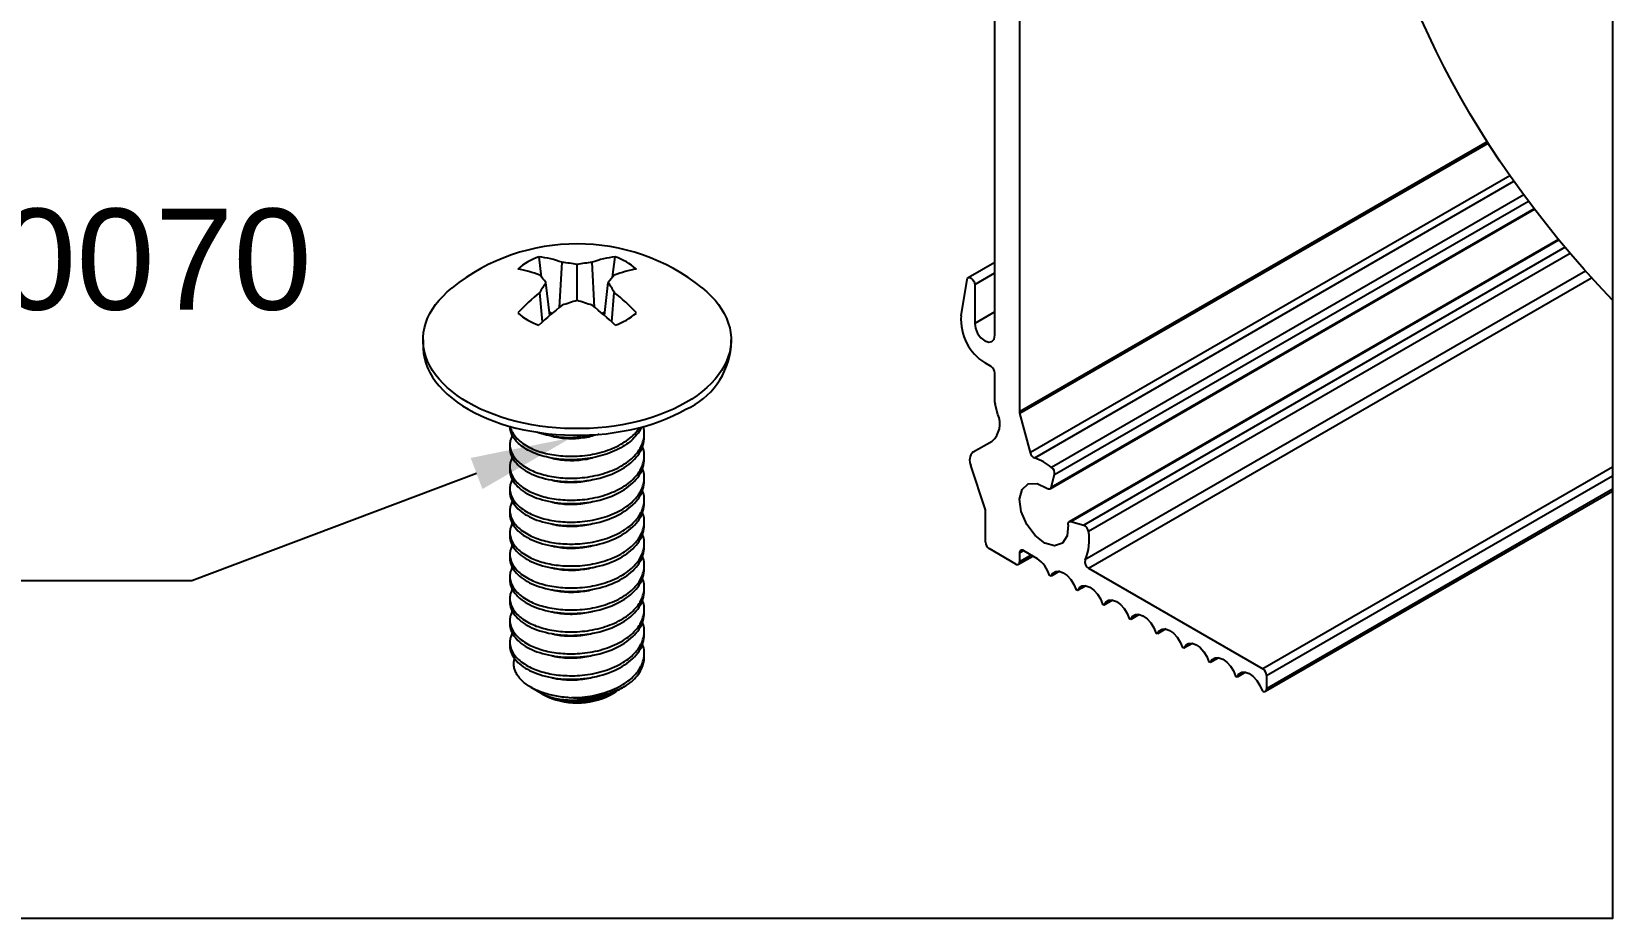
# Model space of a CAD drawing. Extents: x 0 to 9.71, y -8.92 to 0.
# Drawn here: x 6.765 to 9.706, y -8.919 to -7.27 of the extents above; entities that cross this region are included whole.
import ezdxf
from ezdxf import colors
from ezdxf.entities.mleader import LeaderData, LeaderLine
from ezdxf.math import Vec2, Vec3

# ---------------------------------------------------------------- set-up
doc = ezdxf.new("R2010")
doc.units = 0
doc.header["$LTSCALE"] = 0.5
doc.header["$MEASUREMENT"] = 0
for name, color, linetype in [('Dimension', 10, 'CONTINUOUS'), ('FAB DWG', 221, 'CONTINUOUS'), ('Hardware', 242, 'CONTINUOUS'), ('Housing', 150, 'CONTINUOUS')]:
    doc.layers.add(name, color=color, linetype=linetype)
doc.layers.add('Text-Unprinted', color=131, linetype='CONTINUOUS', plot=False)
doc.styles.get("Standard").update_dxf_attribs({"font": 'arial.ttf'})

msp = doc.modelspace()

# ---------------------------------------------------------------- linework, layer by layer
at = {"layer": 'Dimension', "transparency": 16777216}
msp.add_open_spline([(9.7064, -7.7698), (9.1272, -7.1608), (9.2211, -5.7054), (9.3149, -4.2499), (8.1486, -3.5139)], degree=3, knots=[0.281514, 0.281514, 0.281514, 0.281514, 1, 1.899542, 1.899542, 1.899542, 1.899542], dxfattribs=at)
at = {"layer": 'Hardware', "linetype": 'Continuous', "lineweight": 25, "transparency": 16777216}
for p, q in [((7.7141, -7.7269), (7.7094, -7.6888)), ((7.7476, -7.7829), (7.7524, -7.6991)), ((7.7802, -7.7702), (7.7802, -7.7032)), ((7.8128, -7.7829), (7.808, -7.6991)), ((7.8463, -7.7269), (7.851, -7.6888)), ((7.7158, -7.8101), (7.7109, -7.7552)), ((7.7293, -7.7981), (7.7222, -7.7367)), ((7.8311, -7.7981), (7.8383, -7.7367)), ((7.8446, -7.8101), (7.8495, -7.7552)), ((7.7333, -7.7946), (7.7286, -7.7918)), ((7.8319, -7.7918), (7.8271, -7.7946)), ((7.4937, -7.8432), (7.4937, -7.8554)), ((8.0667, -7.8554), (8.0667, -7.8432)), ((7.9052, -8.0245), (7.9052, -8.018)), ((7.6552, -8.0384), (7.6552, -8.045)), ((7.6552, -8.0793), (7.6552, -8.0858)), ((7.9052, -8.0654), (7.9052, -8.0588)), ((7.9052, -8.1062), (7.9052, -8.0997)), ((7.6552, -8.1201), (7.6552, -8.1266)), ((7.9052, -8.147), (7.9052, -8.1405)), ((7.6552, -8.1609), (7.6552, -8.1674)), ((7.6552, -8.2017), (7.6552, -8.2083)), ((7.9052, -8.1878), (7.9052, -8.1813)), ((7.9052, -8.2287), (7.9052, -8.2222)), ((7.6552, -8.2426), (7.6552, -8.2491)), ((7.9052, -8.2695), (7.9052, -8.263)), ((7.6552, -8.2834), (7.6552, -8.2899)), ((7.9052, -8.3103), (7.9052, -8.3038)), ((7.6552, -8.3242), (7.6552, -8.3307)), ((7.9052, -8.3512), (7.9052, -8.3446)), ((7.6552, -8.3651), (7.6552, -8.3716)), ((7.6552, -8.4059), (7.6552, -8.4124)), ((7.9052, -8.392), (7.9052, -8.3855)), ((7.9052, -8.4328), (7.9052, -8.4263)), ((7.6943, -8.4896), (7.7131, -8.5005)), ((7.8421, -8.5035), (7.849, -8.4996)), ((7.8672, -8.489), (7.8686, -8.4882)), ((7.7147, -8.5014), (7.7183, -8.5035))]:
    msp.add_line(p, q, dxfattribs=at)
at = {"layer": 'Hardware', "linetype": 'Continuous', "lineweight": 25, "transparency": 16777216, "flags": 128}
for points in [[(8.0129, -7.7466), (8.0129, -7.7467), (8.0216, -7.7541), (8.0296, -7.7618), (8.0369, -7.7697), (8.0434, -7.7778), (8.0491, -7.7861), (8.0541, -7.7946), (8.0582, -7.8033), (8.0616, -7.812), (8.0641, -7.8208), (8.0658, -7.8298), (8.0666, -7.8387), (8.0666, -7.8477), (8.0658, -7.8566), (8.0641, -7.8655), (8.0616, -7.8743), (8.0582, -7.8831), (8.0541, -7.8917), (8.0491, -7.9002), (8.0434, -7.9085), (8.0369, -7.9167), (8.0296, -7.9246), (8.0216, -7.9322), (8.0129, -7.9397), (8.0035, -7.9468), (7.9935, -7.9536), (7.9828, -7.9601), (7.9715, -7.9663), (7.9597, -7.9721), (7.9474, -7.9775), (7.9345, -7.9825), (7.9212, -7.9871), (7.9075, -7.9913), (7.8934, -7.9951), (7.879, -7.9984), (7.8643, -8.0013), (7.8494, -8.0037), (7.8342, -8.0056), (7.8189, -8.0071), (7.8035, -8.008), (7.788, -8.0085), (7.7724, -8.0085), (7.757, -8.008), (7.7415, -8.0071), (7.7262, -8.0056), (7.7111, -8.0037), (7.6961, -8.0013), (7.6814, -7.9984), (7.667, -7.9951), (7.6529, -7.9913), (7.6392, -7.9871), (7.6259, -7.9825), (7.6131, -7.9775), (7.6007, -7.9721), (7.5889, -7.9663), (7.5776, -7.9601), (7.567, -7.9536), (7.5569, -7.9468), (7.5475, -7.9397), (7.5388, -7.9322), (7.5308, -7.9246), (7.5235, -7.9167), (7.517, -7.9085), (7.5113, -7.9002), (7.5063, -7.8917), (7.5022, -7.8831), (7.4988, -7.8743), (7.4963, -7.8655), (7.4947, -7.8566), (7.4938, -7.8477), (7.4938, -7.8387), (7.4947, -7.8298), (7.4963, -7.8208), (7.4988, -7.812), (7.5022, -7.8033), (7.5063, -7.7946), (7.5113, -7.7861), (7.517, -7.7778), (7.5235, -7.7697), (7.5308, -7.7618), (7.5388, -7.7541), (7.5475, -7.7467), (7.5476, -7.7466)], [(7.4937, -7.8554), (7.4938, -7.8599), (7.4947, -7.8688), (7.4963, -7.8777), (7.4988, -7.8866), (7.5022, -7.8953), (7.5063, -7.904), (7.5113, -7.9125), (7.517, -7.9208), (7.5235, -7.9289), (7.5308, -7.9368), (7.5388, -7.9445), (7.5475, -7.9519), (7.5569, -7.959), (7.567, -7.9659), (7.5776, -7.9724), (7.5889, -7.9785), (7.6007, -7.9843), (7.6131, -7.9898), (7.6259, -7.9948), (7.6392, -7.9994), (7.6529, -8.0036), (7.667, -8.0074), (7.6814, -8.0107), (7.6961, -8.0135), (7.7111, -8.0159), (7.7262, -8.0179), (7.7415, -8.0193), (7.757, -8.0203), (7.7724, -8.0208), (7.788, -8.0208), (7.8035, -8.0203), (7.8189, -8.0193), (7.8342, -8.0179), (7.8494, -8.0159), (7.8643, -8.0135), (7.879, -8.0107), (7.8934, -8.0074), (7.9075, -8.0036), (7.9212, -7.9994), (7.9345, -7.9948), (7.9474, -7.9898), (7.9597, -7.9843), (7.9715, -7.9785), (7.9828, -7.9724)]]:
    msp.add_lwpolyline(points, dxfattribs=at)
at = {"layer": 'Hardware', "linetype": 'Continuous', "lineweight": 25, "transparency": 16777216}
for centre, radius, start, end in [((7.7802, -8.0363), 0.3715, 51.2286, 128.7714), ((7.75, -7.8048), 0.1229, 109.3122, 130.6825), ((7.6797, -7.9067), 0.22, 70.6916, 82.248), ((7.7127, -8.0717), 0.3746, 79.6193, 83.9124), ((7.8477, -8.0717), 0.3746, 96.0876, 100.3807), ((7.8807, -7.9067), 0.22, 97.752, 109.3084), ((7.8104, -7.8048), 0.1229, 49.3175, 70.6878), ((7.6275, -7.9412), 0.2335, 69.0736, 79.5471), ((7.4975, -7.9109), 0.2843, 37.7958, 41.3456), ((8.0629, -7.9109), 0.2843, 138.6544, 142.2042), ((7.9329, -7.9412), 0.2335, 100.4529, 110.9264), ((7.9932, -8.0996), 0.4454, 129.3297, 136.5472), ((8.0414, -7.943), 0.3802, 147.1229, 150.3833), ((7.519, -7.943), 0.3802, 29.6167, 32.8771), ((7.5672, -8.0996), 0.4454, 43.4528, 50.6703), ((7.75, -7.7002), 0.1229, 229.3175, 250.6878), ((8.0899, -8.2152), 0.5515, 127.7367, 133.6399), ((7.9136, -8.2326), 0.4813, 106.0952, 109.5689), ((7.6468, -8.2326), 0.4813, 70.4311, 73.9048), ((7.4705, -8.2152), 0.5515, 46.3601, 52.2633), ((7.8104, -7.7002), 0.1229, 289.3122, 310.6825), ((7.9256, -7.8428), 0.1417, 293.8101, 354.8697), ((7.7831, -8.3327), 0.177, 264.5089, 302.3872), ((7.7802, -8.3849), 0.1338, 242.4487, 297.546)]:
    msp.add_arc(centre, radius, start, end, dxfattribs=at)
for points, knots in [([(7.9, -8.0056), (7.8997, -8.0064), (7.898, -8.0113), (7.8918, -8.0197), (7.8817, -8.0305), (7.8689, -8.04), (7.8541, -8.0484), (7.8373, -8.0554), (7.8189, -8.0608), (7.7997, -8.0645), (7.7802, -8.0664), (7.7607, -8.0665), (7.7415, -8.0649), (7.7231, -8.0615), (7.7063, -8.0566), (7.6915, -8.0503), (7.6787, -8.0426), (7.6684, -8.034), (7.6608, -8.0245), (7.6561, -8.0144), (7.6555, -8.0075), (7.6552, -8.0041)], [0, 0, 0, 0, 0.010645, 0.066282, 0.121568, 0.175826, 0.230084, 0.28537, 0.341007, 0.396292, 0.450551, 0.504809, 0.560094, 0.615731, 0.671017, 0.725275, 0.779533, 0.834819, 0.890456, 0.945742, 1, 1, 1, 1]), ([(7.6599, -8.0213), (7.6587, -8.0236), (7.6558, -8.0292), (7.6548, -8.0384), (7.6562, -8.0487), (7.6608, -8.0588), (7.6684, -8.0683), (7.6787, -8.077), (7.6908, -8.0842), (7.7041, -8.09), (7.7181, -8.0945), (7.7334, -8.0979), (7.7495, -8.1), (7.7652, -8.1008), (7.782, -8.1005), (7.7997, -8.0988), (7.8189, -8.0951), (7.8373, -8.0897), (7.8541, -8.0827), (7.869, -8.0744), (7.8817, -8.0648), (7.892, -8.054), (7.8996, -8.0424), (7.9042, -8.0303), (7.9055, -8.018), (7.9051, -8.0095), (7.9034, -8.0051), (7.9033, -8.0047)], [0, 0, 0, 0, 0.03074, 0.074097, 0.117454, 0.161633, 0.206092, 0.250271, 0.293628, 0.330627, 0.368282, 0.40626, 0.444213, 0.48179, 0.513226, 0.556583, 0.600762, 0.645221, 0.689399, 0.732757, 0.776114, 0.820292, 0.864752, 0.90893, 0.952287, 0.995645, 1, 1, 1, 1]), ([(7.6552, -8.045), (7.6552, -8.0534), (7.6584, -8.0621), (7.6711, -8.078), (7.6805, -8.0852), (7.7031, -8.0966), (7.7171, -8.1012), (7.7477, -8.1067), (7.7643, -8.1077), (7.7962, -8.1061), (7.8127, -8.1034), (7.8434, -8.0943), (7.8573, -8.088), (7.8799, -8.0734), (7.8893, -8.0644), (7.902, -8.045), (7.9052, -8.0345), (7.9052, -8.0245)], [0, 0, 0, 0, 0.125, 0.125, 0.25, 0.25, 0.375, 0.375, 0.5, 0.5, 0.625, 0.625, 0.75, 0.75, 0.875, 0.875, 1, 1, 1, 1]), ([(7.6562, -8.0044), (7.6563, -8.0055), (7.6569, -8.0101), (7.6609, -8.0179), (7.6684, -8.0275), (7.6787, -8.0361), (7.6908, -8.0434), (7.7041, -8.0492), (7.7181, -8.0537), (7.7334, -8.057), (7.7495, -8.0592), (7.7652, -8.06), (7.782, -8.0597), (7.7997, -8.058), (7.8189, -8.0543), (7.8373, -8.0489), (7.8541, -8.0419), (7.869, -8.0335), (7.8816, -8.0239), (7.8907, -8.0149), (7.8944, -8.0088), (7.8958, -8.0066)], [0, 0, 0, 0, 0.019619, 0.079147, 0.139053, 0.198581, 0.257002, 0.306857, 0.357594, 0.408768, 0.459906, 0.51054, 0.552897, 0.611319, 0.670846, 0.730752, 0.79028, 0.848702, 0.907123, 0.966651, 1, 1, 1, 1]), ([(7.8216, -8.0189), (7.8206, -8.0192), (7.8136, -8.0213), (7.7997, -8.0236), (7.7802, -8.0256), (7.7607, -8.0256), (7.7415, -8.0241), (7.7233, -8.0206), (7.7109, -8.0174), (7.7053, -8.015), (7.7047, -8.0147)], [0, 0, 0, 0, 0.025213, 0.185182, 0.342178, 0.499174, 0.659143, 0.820129, 0.980099, 1, 1, 1, 1]), ([(7.7332, -8.0222), (7.7351, -8.0228), (7.7414, -8.0245), (7.7531, -8.0261), (7.767, -8.0269), (7.781, -8.0265), (7.7946, -8.0248), (7.8045, -8.0231), (7.8092, -8.0216), (7.8094, -8.0215)], [0, 0, 0, 0, 0.086107, 0.279405, 0.471138, 0.624666, 0.806226, 0.991249, 1, 1, 1, 1]), ([(7.6599, -8.0621), (7.6587, -8.0644), (7.6558, -8.07), (7.6548, -8.0793), (7.6562, -8.0895), (7.6608, -8.0996), (7.6684, -8.1091), (7.6787, -8.1178), (7.6908, -8.125), (7.7041, -8.1308), (7.7181, -8.1353), (7.7334, -8.1387), (7.7495, -8.1408), (7.7652, -8.1416), (7.782, -8.1413), (7.7997, -8.1397), (7.8189, -8.136), (7.8373, -8.1305), (7.8541, -8.1235), (7.869, -8.1152), (7.8817, -8.1056), (7.892, -8.0949), (7.8996, -8.0832), (7.9042, -8.0711), (7.9056, -8.0589), (7.9048, -8.049), (7.9025, -8.0434), (7.9018, -8.0417)], [0, 0, 0, 0, 0.030317, 0.073078, 0.115838, 0.159409, 0.203257, 0.246827, 0.289588, 0.326078, 0.363215, 0.400671, 0.438101, 0.475161, 0.506164, 0.548925, 0.592496, 0.636343, 0.679914, 0.722675, 0.765435, 0.809006, 0.852854, 0.896424, 0.939185, 0.981946, 1, 1, 1, 1]), ([(7.6552, -8.0858), (7.6552, -8.0942), (7.6584, -8.1029), (7.6711, -8.1188), (7.6805, -8.126), (7.7031, -8.1374), (7.7171, -8.142), (7.7477, -8.1476), (7.7643, -8.1485), (7.7962, -8.1469), (7.8127, -8.1442), (7.8434, -8.1351), (7.8573, -8.1288), (7.8799, -8.1142), (7.8893, -8.1053), (7.902, -8.0858), (7.9052, -8.0754), (7.9052, -8.0654)], [0, 0, 0, 0, 0.125, 0.125, 0.25, 0.25, 0.375, 0.375, 0.5, 0.5, 0.625, 0.625, 0.75, 0.75, 0.875, 0.875, 1, 1, 1, 1]), ([(7.6599, -8.1029), (7.6587, -8.1052), (7.6558, -8.1108), (7.6548, -8.1201), (7.6562, -8.1304), (7.6608, -8.1404), (7.6684, -8.1499), (7.6787, -8.1586), (7.6908, -8.1658), (7.7041, -8.1717), (7.7181, -8.1762), (7.7334, -8.1795), (7.7495, -8.1816), (7.7652, -8.1825), (7.782, -8.1822), (7.7997, -8.1805), (7.8189, -8.1768), (7.8373, -8.1713), (7.8541, -8.1643), (7.869, -8.156), (7.8817, -8.1464), (7.892, -8.1357), (7.8996, -8.124), (7.9042, -8.1119), (7.9056, -8.0997), (7.9048, -8.0898), (7.9025, -8.0842), (7.9018, -8.0825)], [0, 0, 0, 0, 0.030317, 0.073078, 0.115838, 0.159409, 0.203257, 0.246827, 0.289588, 0.326078, 0.363215, 0.400671, 0.438101, 0.475161, 0.506164, 0.548925, 0.592496, 0.636343, 0.679914, 0.722675, 0.765435, 0.809006, 0.852854, 0.896424, 0.939185, 0.981946, 1, 1, 1, 1]), ([(7.7332, -8.0631), (7.7351, -8.0636), (7.7414, -8.0653), (7.7531, -8.0669), (7.767, -8.0677), (7.781, -8.0673), (7.7946, -8.0657), (7.8045, -8.0639), (7.8092, -8.0624), (7.8094, -8.0623)], [0, 0, 0, 0, 0.086107, 0.279405, 0.471138, 0.624666, 0.806226, 0.991249, 1, 1, 1, 1]), ([(7.6552, -8.1266), (7.6552, -8.135), (7.6584, -8.1437), (7.6711, -8.1596), (7.6805, -8.1668), (7.7031, -8.1783), (7.7171, -8.1828), (7.7477, -8.1884), (7.7643, -8.1893), (7.7962, -8.1878), (7.8127, -8.1851), (7.8434, -8.176), (7.8573, -8.1696), (7.8799, -8.155), (7.8893, -8.1461), (7.902, -8.1266), (7.9052, -8.1162), (7.9052, -8.1062)], [0, 0, 0, 0, 0.125, 0.125, 0.25, 0.25, 0.375, 0.375, 0.5, 0.5, 0.625, 0.625, 0.75, 0.75, 0.875, 0.875, 1, 1, 1, 1]), ([(7.7332, -8.1039), (7.7351, -8.1044), (7.7414, -8.1062), (7.7531, -8.1078), (7.767, -8.1085), (7.781, -8.1081), (7.7946, -8.1065), (7.8045, -8.1047), (7.8092, -8.1032), (7.8094, -8.1032)], [0, 0, 0, 0, 0.086107, 0.279405, 0.471138, 0.624666, 0.806226, 0.991249, 1, 1, 1, 1]), ([(7.6599, -8.1438), (7.6587, -8.1461), (7.6558, -8.1517), (7.6548, -8.1609), (7.6562, -8.1712), (7.6608, -8.1812), (7.6684, -8.1908), (7.6787, -8.1994), (7.6908, -8.2067), (7.7041, -8.2125), (7.7181, -8.217), (7.7334, -8.2203), (7.7495, -8.2225), (7.7652, -8.2233), (7.782, -8.223), (7.7997, -8.2213), (7.8189, -8.2176), (7.8373, -8.2122), (7.8541, -8.2052), (7.869, -8.1968), (7.8817, -8.1873), (7.892, -8.1765), (7.8996, -8.1649), (7.9042, -8.1527), (7.9056, -8.1405), (7.9048, -8.1306), (7.9025, -8.125), (7.9018, -8.1233)], [0, 0, 0, 0, 0.030317, 0.073078, 0.115838, 0.159409, 0.203257, 0.246827, 0.289588, 0.326078, 0.363215, 0.400671, 0.438101, 0.475161, 0.506164, 0.548925, 0.592496, 0.636343, 0.679914, 0.722675, 0.765435, 0.809006, 0.852854, 0.896424, 0.939185, 0.981946, 1, 1, 1, 1]), ([(7.7332, -8.1447), (7.7351, -8.1452), (7.7414, -8.147), (7.7531, -8.1486), (7.767, -8.1494), (7.781, -8.149), (7.7946, -8.1473), (7.8045, -8.1456), (7.8092, -8.1441), (7.8094, -8.144)], [0, 0, 0, 0, 0.086107, 0.279405, 0.471138, 0.624666, 0.806226, 0.991249, 1, 1, 1, 1]), ([(7.6552, -8.1674), (7.6552, -8.1759), (7.6584, -8.1845), (7.6711, -8.2005), (7.6805, -8.2076), (7.7031, -8.2191), (7.7171, -8.2237), (7.7477, -8.2292), (7.7643, -8.2302), (7.7962, -8.2286), (7.8127, -8.2259), (7.8434, -8.2168), (7.8573, -8.2104), (7.8799, -8.1959), (7.8893, -8.1869), (7.902, -8.1675), (7.9052, -8.157), (7.9052, -8.147)], [0, 0, 0, 0, 0.125, 0.125, 0.25, 0.25, 0.375, 0.375, 0.5, 0.5, 0.625, 0.625, 0.75, 0.75, 0.875, 0.875, 1, 1, 1, 1]), ([(7.6599, -8.1846), (7.6587, -8.1869), (7.6558, -8.1925), (7.6548, -8.2018), (7.6562, -8.212), (7.6608, -8.2221), (7.6684, -8.2316), (7.6787, -8.2403), (7.6908, -8.2475), (7.7041, -8.2533), (7.7181, -8.2578), (7.7334, -8.2612), (7.7495, -8.2633), (7.7652, -8.2641), (7.782, -8.2638), (7.7997, -8.2621), (7.8189, -8.2584), (7.8373, -8.253), (7.8541, -8.246), (7.869, -8.2377), (7.8817, -8.2281), (7.892, -8.2174), (7.8996, -8.2057), (7.9042, -8.1936), (7.9056, -8.1813), (7.9048, -8.1715), (7.9025, -8.1658), (7.9018, -8.1642)], [0, 0, 0, 0, 0.030317, 0.073078, 0.115838, 0.159409, 0.203257, 0.246827, 0.289588, 0.326078, 0.363215, 0.400671, 0.438101, 0.475161, 0.506164, 0.548925, 0.592496, 0.636343, 0.679914, 0.722675, 0.765435, 0.809006, 0.852854, 0.896424, 0.939185, 0.981946, 1, 1, 1, 1]), ([(7.6552, -8.2083), (7.6552, -8.2167), (7.6584, -8.2254), (7.6711, -8.2413), (7.6805, -8.2485), (7.7031, -8.2599), (7.7171, -8.2645), (7.7477, -8.2701), (7.7643, -8.271), (7.7962, -8.2694), (7.8127, -8.2667), (7.8434, -8.2576), (7.8573, -8.2513), (7.8799, -8.2367), (7.8893, -8.2277), (7.902, -8.2083), (7.9052, -8.1978), (7.9052, -8.1878)], [0, 0, 0, 0, 0.125, 0.125, 0.25, 0.25, 0.375, 0.375, 0.5, 0.5, 0.625, 0.625, 0.75, 0.75, 0.875, 0.875, 1, 1, 1, 1]), ([(7.6599, -8.2254), (7.6587, -8.2277), (7.6558, -8.2333), (7.6548, -8.2426), (7.6562, -8.2529), (7.6608, -8.2629), (7.6684, -8.2724), (7.6787, -8.2811), (7.6908, -8.2883), (7.7041, -8.2942), (7.7181, -8.2986), (7.7334, -8.302), (7.7495, -8.3041), (7.7652, -8.3049), (7.782, -8.3046), (7.7997, -8.303), (7.8189, -8.2993), (7.8373, -8.2938), (7.8541, -8.2868), (7.869, -8.2785), (7.8817, -8.2689), (7.892, -8.2582), (7.8996, -8.2465), (7.9042, -8.2344), (7.9056, -8.2222), (7.9048, -8.2123), (7.9025, -8.2067), (7.9018, -8.205)], [0, 0, 0, 0, 0.030317, 0.073078, 0.115838, 0.159409, 0.203257, 0.246827, 0.289588, 0.326078, 0.363215, 0.400671, 0.438101, 0.475161, 0.506164, 0.548925, 0.592496, 0.636343, 0.679914, 0.722675, 0.765435, 0.809006, 0.852854, 0.896424, 0.939185, 0.981946, 1, 1, 1, 1]), ([(7.7332, -8.1855), (7.7351, -8.1861), (7.7414, -8.1878), (7.7531, -8.1894), (7.767, -8.1902), (7.781, -8.1898), (7.7946, -8.1881), (7.8045, -8.1864), (7.8092, -8.1849), (7.8094, -8.1848)], [0, 0, 0, 0, 0.086107, 0.279405, 0.471138, 0.624666, 0.806226, 0.991249, 1, 1, 1, 1]), ([(7.6552, -8.2491), (7.6552, -8.2575), (7.6584, -8.2662), (7.6711, -8.2821), (7.6805, -8.2893), (7.7031, -8.3007), (7.7171, -8.3053), (7.7477, -8.3109), (7.7643, -8.3118), (7.7962, -8.3103), (7.8127, -8.3075), (7.8434, -8.2985), (7.8573, -8.2921), (7.8799, -8.2775), (7.8893, -8.2686), (7.902, -8.2491), (7.9052, -8.2387), (7.9052, -8.2287)], [0, 0, 0, 0, 0.125, 0.125, 0.25, 0.25, 0.375, 0.375, 0.5, 0.5, 0.625, 0.625, 0.75, 0.75, 0.875, 0.875, 1, 1, 1, 1]), ([(7.7332, -8.2264), (7.7351, -8.2269), (7.7414, -8.2287), (7.7531, -8.2302), (7.767, -8.231), (7.781, -8.2306), (7.7946, -8.229), (7.8045, -8.2272), (7.8092, -8.2257), (7.8094, -8.2256)], [0, 0, 0, 0, 0.086107, 0.279405, 0.471138, 0.624666, 0.806226, 0.991249, 1, 1, 1, 1]), ([(7.6599, -8.2662), (7.6587, -8.2686), (7.6558, -8.2741), (7.6548, -8.2834), (7.6562, -8.2937), (7.6608, -8.3037), (7.6684, -8.3133), (7.6787, -8.3219), (7.6908, -8.3292), (7.7041, -8.335), (7.7181, -8.3395), (7.7334, -8.3428), (7.7495, -8.345), (7.7652, -8.3458), (7.782, -8.3455), (7.7997, -8.3438), (7.8189, -8.3401), (7.8373, -8.3347), (7.8541, -8.3276), (7.869, -8.3193), (7.8817, -8.3098), (7.892, -8.299), (7.8996, -8.2874), (7.9042, -8.2752), (7.9056, -8.263), (7.9048, -8.2531), (7.9025, -8.2475), (7.9018, -8.2458)], [0, 0, 0, 0, 0.030317, 0.073078, 0.115838, 0.159409, 0.203257, 0.246827, 0.289588, 0.326078, 0.363215, 0.400671, 0.438101, 0.475161, 0.506164, 0.548925, 0.592496, 0.636343, 0.679914, 0.722675, 0.765435, 0.809006, 0.852854, 0.896424, 0.939185, 0.981946, 1, 1, 1, 1]), ([(7.6552, -8.2899), (7.6552, -8.2983), (7.6584, -8.307), (7.6711, -8.3229), (7.6805, -8.3301), (7.7031, -8.3416), (7.7171, -8.3462), (7.7477, -8.3517), (7.7643, -8.3527), (7.7962, -8.3511), (7.8127, -8.3484), (7.8434, -8.3393), (7.8573, -8.3329), (7.8799, -8.3183), (7.8893, -8.3094), (7.902, -8.2899), (7.9052, -8.2795), (7.9052, -8.2695)], [0, 0, 0, 0, 0.125, 0.125, 0.25, 0.25, 0.375, 0.375, 0.5, 0.5, 0.625, 0.625, 0.75, 0.75, 0.875, 0.875, 1, 1, 1, 1]), ([(7.6599, -8.3071), (7.6587, -8.3094), (7.6558, -8.315), (7.6548, -8.3242), (7.6562, -8.3345), (7.6608, -8.3446), (7.6684, -8.3541), (7.6787, -8.3627), (7.6908, -8.37), (7.7041, -8.3758), (7.7181, -8.3803), (7.7334, -8.3837), (7.7495, -8.3858), (7.7652, -8.3866), (7.782, -8.3863), (7.7997, -8.3846), (7.8189, -8.3809), (7.8373, -8.3755), (7.8541, -8.3685), (7.869, -8.3601), (7.8817, -8.3506), (7.892, -8.3398), (7.8996, -8.3282), (7.9042, -8.3161), (7.9056, -8.3038), (7.9048, -8.2939), (7.9025, -8.2883), (7.9018, -8.2867)], [0, 0, 0, 0, 0.030317, 0.073078, 0.115838, 0.159409, 0.203257, 0.246827, 0.289588, 0.326078, 0.363215, 0.400671, 0.438101, 0.475161, 0.506164, 0.548925, 0.592496, 0.636343, 0.679914, 0.722675, 0.765435, 0.809006, 0.852854, 0.896424, 0.939185, 0.981946, 1, 1, 1, 1]), ([(7.7332, -8.2672), (7.7351, -8.2677), (7.7414, -8.2695), (7.7531, -8.2711), (7.767, -8.2718), (7.781, -8.2714), (7.7946, -8.2698), (7.8045, -8.268), (7.8092, -8.2665), (7.8094, -8.2665)], [0, 0, 0, 0, 0.086107, 0.279405, 0.471138, 0.624666, 0.806226, 0.991249, 1, 1, 1, 1]), ([(7.6552, -8.3307), (7.6552, -8.3392), (7.6584, -8.3478), (7.6711, -8.3638), (7.6805, -8.3709), (7.7031, -8.3824), (7.7171, -8.387), (7.7477, -8.3925), (7.7643, -8.3935), (7.7962, -8.3919), (7.8127, -8.3892), (7.8434, -8.3801), (7.8573, -8.3738), (7.8799, -8.3592), (7.8893, -8.3502), (7.902, -8.3308), (7.9052, -8.3203), (7.9052, -8.3103)], [0, 0, 0, 0, 0.125, 0.125, 0.25, 0.25, 0.375, 0.375, 0.5, 0.5, 0.625, 0.625, 0.75, 0.75, 0.875, 0.875, 1, 1, 1, 1]), ([(7.7332, -8.308), (7.7351, -8.3086), (7.7414, -8.3103), (7.7531, -8.3119), (7.767, -8.3127), (7.781, -8.3123), (7.7946, -8.3106), (7.8045, -8.3089), (7.8092, -8.3074), (7.8094, -8.3073)], [0, 0, 0, 0, 0.086107, 0.279405, 0.471138, 0.624666, 0.806226, 0.991249, 1, 1, 1, 1]), ([(7.6599, -8.3479), (7.6587, -8.3502), (7.6558, -8.3558), (7.6548, -8.3651), (7.6562, -8.3753), (7.6608, -8.3854), (7.6684, -8.3949), (7.6787, -8.4036), (7.6908, -8.4108), (7.7041, -8.4166), (7.7181, -8.4211), (7.7334, -8.4245), (7.7495, -8.4266), (7.7652, -8.4274), (7.782, -8.4271), (7.7997, -8.4254), (7.8189, -8.4218), (7.8373, -8.4163), (7.8541, -8.4093), (7.869, -8.401), (7.8817, -8.3914), (7.892, -8.3807), (7.8996, -8.369), (7.9042, -8.3569), (7.9056, -8.3447), (7.9048, -8.3348), (7.9025, -8.3292), (7.9018, -8.3275)], [0, 0, 0, 0, 0.030317, 0.073078, 0.115838, 0.159409, 0.203257, 0.246827, 0.289588, 0.326078, 0.363215, 0.400671, 0.438101, 0.475161, 0.506164, 0.548925, 0.592496, 0.636343, 0.679914, 0.722675, 0.765435, 0.809006, 0.852854, 0.896424, 0.939185, 0.981946, 1, 1, 1, 1]), ([(7.6552, -8.3716), (7.6552, -8.38), (7.6584, -8.3887), (7.6711, -8.4046), (7.6805, -8.4118), (7.7031, -8.4232), (7.7171, -8.4278), (7.7477, -8.4334), (7.7643, -8.4343), (7.7962, -8.4327), (7.8127, -8.43), (7.8434, -8.4209), (7.8573, -8.4146), (7.8799, -8.4), (7.8893, -8.391), (7.902, -8.3716), (7.9052, -8.3611), (7.9052, -8.3512)], [0, 0, 0, 0, 0.125, 0.125, 0.25, 0.25, 0.375, 0.375, 0.5, 0.5, 0.625, 0.625, 0.75, 0.75, 0.875, 0.875, 1, 1, 1, 1]), ([(7.7332, -8.3488), (7.7351, -8.3494), (7.7414, -8.3511), (7.7531, -8.3527), (7.767, -8.3535), (7.781, -8.3531), (7.7946, -8.3514), (7.8045, -8.3497), (7.8092, -8.3482), (7.8094, -8.3481)], [0, 0, 0, 0, 0.086107, 0.279405, 0.471138, 0.624666, 0.806226, 0.991249, 1, 1, 1, 1]), ([(7.6599, -8.3887), (7.6587, -8.391), (7.6558, -8.3966), (7.6548, -8.4059), (7.6562, -8.4162), (7.6608, -8.4262), (7.6684, -8.4357), (7.6787, -8.4444), (7.6908, -8.4516), (7.7041, -8.4575), (7.7181, -8.4619), (7.7334, -8.4653), (7.7495, -8.4674), (7.7652, -8.4682), (7.782, -8.468), (7.7997, -8.4663), (7.8189, -8.4626), (7.8373, -8.4571), (7.8541, -8.4501), (7.869, -8.4418), (7.8817, -8.4322), (7.892, -8.4215), (7.8996, -8.4098), (7.9042, -8.3977), (7.9056, -8.3855), (7.9048, -8.3756), (7.9025, -8.37), (7.9018, -8.3683)], [0, 0, 0, 0, 0.030317, 0.073078, 0.115838, 0.159409, 0.203257, 0.246827, 0.289588, 0.326078, 0.363215, 0.400671, 0.438101, 0.475161, 0.506164, 0.548925, 0.592496, 0.636343, 0.679914, 0.722675, 0.765435, 0.809006, 0.852854, 0.896424, 0.939185, 0.981946, 1, 1, 1, 1]), ([(7.6552, -8.4124), (7.6552, -8.4208), (7.6584, -8.4295), (7.6711, -8.4454), (7.6805, -8.4526), (7.7031, -8.464), (7.7171, -8.4686), (7.7477, -8.4742), (7.7643, -8.4751), (7.7962, -8.4736), (7.8127, -8.4709), (7.8434, -8.4618), (7.8573, -8.4554), (7.8799, -8.4408), (7.8893, -8.4319), (7.902, -8.4124), (7.9052, -8.402), (7.9052, -8.392)], [0, 0, 0, 0, 0.125, 0.125, 0.25, 0.25, 0.375, 0.375, 0.5, 0.5, 0.625, 0.625, 0.75, 0.75, 0.875, 0.875, 1, 1, 1, 1]), ([(7.7332, -8.3897), (7.7351, -8.3902), (7.7414, -8.392), (7.7531, -8.3935), (7.767, -8.3943), (7.781, -8.3939), (7.7946, -8.3923), (7.8045, -8.3905), (7.8092, -8.389), (7.8094, -8.3889)], [0, 0, 0, 0, 0.086107, 0.279405, 0.471138, 0.624666, 0.806226, 0.991249, 1, 1, 1, 1]), ([(7.7662, -8.5089), (7.7709, -8.5089), (7.782, -8.5088), (7.7997, -8.5071), (7.8189, -8.5034), (7.8373, -8.498), (7.8541, -8.491), (7.869, -8.4826), (7.8817, -8.4731), (7.892, -8.4623), (7.8996, -8.4507), (7.9042, -8.4385), (7.9056, -8.4263), (7.9048, -8.4164), (7.9025, -8.4108), (7.9018, -8.4091)], [0, 0, 0, 0, 0.059072, 0.140546, 0.223563, 0.307108, 0.390125, 0.471599, 0.553073, 0.63609, 0.719635, 0.802652, 0.884126, 0.9656, 1, 1, 1, 1]), ([(7.7662, -8.5089), (7.7616, -8.5086), (7.7525, -8.5079), (7.7393, -8.5058), (7.7267, -8.5029), (7.7148, -8.4992), (7.7038, -8.4948), (7.6938, -8.4896), (7.685, -8.4838), (7.6775, -8.4775), (7.6715, -8.4709), (7.667, -8.464), (7.664, -8.4569), (7.6625, -8.4496), (7.6625, -8.4427), (7.6636, -8.4382), (7.6641, -8.4362)], [0, 0, 0, 0, 0.0729427, 0.146118, 0.2190607, 0.2920038, 0.3651794, 0.4381219, 0.5111352, 0.584398, 0.6574113, 0.7279843, 0.7987824, 0.8693553, 0.9399845, 1, 1, 1, 1]), ([(7.7332, -8.4305), (7.7351, -8.431), (7.7414, -8.4328), (7.7531, -8.4344), (7.767, -8.4352), (7.781, -8.4348), (7.7946, -8.4331), (7.8045, -8.4314), (7.8092, -8.4298), (7.8094, -8.4298)], [0, 0, 0, 0, 0.086107, 0.279405, 0.471138, 0.624666, 0.806226, 0.991249, 1, 1, 1, 1]), ([(7.878, -8.4822), (7.8866, -8.4752), (7.8936, -8.4672), (7.9029, -8.4502), (7.9052, -8.4413), (7.9052, -8.4328)], [0, 0, 0, 0, 0.5, 0.5, 1, 1, 1, 1]), ([(7.7132, -8.5004), (7.7137, -8.5008), (7.717, -8.503), (7.7252, -8.5062), (7.7374, -8.5098), (7.7518, -8.5123), (7.7676, -8.5135), (7.7847, -8.5132), (7.8021, -8.5114), (7.8181, -8.5083), (7.8322, -8.5044), (7.8444, -8.5001), (7.8563, -8.495), (7.8635, -8.491), (7.8672, -8.489)], [0, 0, 0, 0, 0.018883, 0.109827, 0.203341, 0.296856, 0.396144, 0.49547, 0.596032, 0.696593, 0.771625, 0.846896, 0.921928, 1, 1, 1, 1]), ([(7.7332, -8.4713), (7.7351, -8.4719), (7.7414, -8.4736), (7.7531, -8.4752), (7.767, -8.476), (7.781, -8.4756), (7.7946, -8.4739), (7.8045, -8.4722), (7.8092, -8.4707), (7.8094, -8.4706)], [0, 0, 0, 0, 0.086107, 0.279405, 0.471138, 0.624666, 0.806226, 0.991249, 1, 1, 1, 1]), ([(7.8563, -8.4948), (7.8558, -8.4951), (7.852, -8.4983), (7.8427, -8.5031), (7.8287, -8.509), (7.8133, -8.5134), (7.7974, -8.516), (7.7822, -8.5172), (7.7725, -8.5168), (7.7681, -8.5166)], [0, 0, 0, 0, 0.021859, 0.193655, 0.363894, 0.534132, 0.698992, 0.863853, 1, 1, 1, 1]), ([(7.7681, -8.5166), (7.764, -8.5162), (7.7548, -8.5153), (7.741, -8.5123), (7.7279, -8.5079), (7.719, -8.5041), (7.7153, -8.5017), (7.7147, -8.5013)], [0, 0, 0, 0, 0.206653, 0.46069, 0.722094, 0.958172, 1, 1, 1, 1]), ([(7.7681, -8.5166), (7.7721, -8.5166), (7.7809, -8.5164), (7.7947, -8.5148), (7.8089, -8.5118), (7.8191, -8.5088), (7.8241, -8.5066), (7.8249, -8.5062)], [0, 0, 0, 0, 0.206546, 0.450806, 0.699722, 0.95023, 1, 1, 1, 1])]:
    msp.add_open_spline(points, degree=3, knots=knots, dxfattribs=at)
at = {"layer": 'Housing', "transparency": 16777216}
for p, q in [((8.6032, -5.5374), (8.6035, -7.977)), ((8.5576, -7.8345), (8.5574, -6.7226)), ((9.4736, -7.4749), (8.6035, -7.977)), ((8.604, -7.98), (9.4751, -7.4773)), ((9.5159, -7.5381), (8.6235, -8.0531)), ((8.6316, -8.063), (9.5232, -7.5484)), ((9.5414, -7.5736), (8.663, -8.0805)), ((8.6687, -8.0939), (9.5501, -7.5853)), ((8.6604, -8.1206), (9.5616, -7.6005)), ((9.5608, -7.5994), (8.6622, -8.118)), ((9.606, -7.6565), (8.6957, -8.1817)), ((8.6989, -8.1815), (9.6068, -7.6575)), ((9.6183, -7.6712), (8.7229, -8.1879)), ((8.5576, -7.6992), (8.5079, -7.7278)), ((8.7317, -8.1995), (9.6277, -7.6824)), ((8.4947, -7.7984), (8.506, -7.7311)), ((8.52, -7.7406), (8.5576, -7.7189)), ((9.6564, -7.7155), (8.7252, -8.2528)), ((8.7316, -8.2681), (9.6677, -7.728)), ((8.52, -7.7406), (8.52, -7.8128)), ((8.5576, -7.7911), (8.52, -7.8128)), ((8.5505, -7.8929), (8.54, -7.8868)), ((8.5576, -7.9598), (8.5576, -7.9052)), ((8.5631, -7.982), (8.558, -7.9628)), ((8.6235, -8.0531), (8.604, -7.98)), ((8.5172, -8.0519), (8.5524, -8.0315)), ((8.5393, -8.1576), (8.5129, -8.0772)), ((9.7064, -8.0801), (9.056, -8.4554)), ((8.6622, -8.118), (8.6687, -8.0939)), ((9.0631, -8.4676), (9.7064, -8.0964)), ((9.0611, -8.497), (9.7064, -8.1246)), ((9.7064, -8.1212), (9.0631, -8.4924)), ((8.5399, -8.2195), (8.5399, -8.1614)), ((8.6989, -8.1815), (8.7229, -8.1879)), ((8.5965, -8.2603), (8.547, -8.2317)), ((8.6015, -8.2608), (8.628, -8.2455)), ((8.6036, -8.2395), (8.6106, -8.2354)), ((8.6036, -8.2395), (8.6036, -8.2562)), ((8.6251, -8.2438), (8.6036, -8.2562)), ((8.6106, -8.2354), (8.6361, -8.2501)), ((8.662, -8.283), (8.6591, -8.2814)), ((8.6778, -8.2739), (8.662, -8.283)), ((8.7316, -8.2681), (9.056, -8.4554)), ((8.7115, -8.3098), (8.7085, -8.3082)), ((8.7272, -8.3007), (8.7115, -8.3098)), ((8.7609, -8.3366), (8.7579, -8.335)), ((8.7767, -8.3275), (8.7609, -8.3366)), ((8.8104, -8.3634), (8.8074, -8.3617)), ((8.8261, -8.3543), (8.8104, -8.3634)), ((8.8755, -8.3811), (8.8598, -8.3901)), ((8.8598, -8.3901), (8.8568, -8.3885)), ((8.925, -8.4079), (8.9092, -8.4169)), ((8.9092, -8.4169), (8.9063, -8.4153)), ((8.9744, -8.4346), (8.9587, -8.4437)), ((8.9587, -8.4437), (8.9557, -8.4421)), ((9.0081, -8.4705), (9.0051, -8.4689)), ((9.0238, -8.4614), (9.0081, -8.4705)), ((9.0631, -8.4676), (9.0631, -8.4924)), ((9.0563, -8.4966), (9.0546, -8.4957))]:
    msp.add_line(p, q, dxfattribs=at)
at = {"layer": 'Housing', "transparency": 16777216, "flags": 128}
for points in [[(8.506, -7.7311), (8.5069, -7.7288), (8.5086, -7.7275), (8.5109, -7.7275), (8.5135, -7.7287), (8.5161, -7.731), (8.5181, -7.734), (8.5195, -7.7374), (8.52, -7.7406)], [(8.52, -7.8128), (8.5214, -7.8219), (8.5255, -7.8313), (8.5316, -7.8395), (8.5388, -7.8453), (8.546, -7.8478), (8.5521, -7.8467), (8.5561, -7.842), (8.5576, -7.8345)], [(8.6937, -8.1874), (8.6922, -8.2079), (8.6834, -8.2217), (8.6687, -8.2265), (8.6507, -8.2214), (8.6324, -8.2073), (8.6168, -8.1865), (8.6066, -8.1627), (8.6036, -8.1398), (8.6082, -8.1216), (8.6196, -8.1113), (8.636, -8.1105), (8.6545, -8.1195)], [(8.6622, -8.118), (8.6618, -8.1191), (8.6611, -8.12), (8.6603, -8.1206), (8.6593, -8.121), (8.6582, -8.121), (8.657, -8.1208), (8.6558, -8.1203), (8.6545, -8.1195)], [(8.6937, -8.1874), (8.6936, -8.1859), (8.6938, -8.1846), (8.6942, -8.1834), (8.6948, -8.1825), (8.6956, -8.1818), (8.6966, -8.1814), (8.6977, -8.1813), (8.6989, -8.1815)], [(8.662, -8.283), (8.6655, -8.2772), (8.6707, -8.2741), (8.6774, -8.2738), (8.6848, -8.2765), (8.6922, -8.2819), (8.6991, -8.2894), (8.7047, -8.2985), (8.7085, -8.3082)], [(8.7115, -8.3098), (8.7149, -8.304), (8.7202, -8.3009), (8.7268, -8.3006), (8.7342, -8.3033), (8.7417, -8.3087), (8.7485, -8.3162), (8.7541, -8.3253), (8.7579, -8.335)], [(8.7609, -8.3366), (8.7643, -8.3308), (8.7696, -8.3276), (8.7763, -8.3274), (8.7836, -8.3301), (8.7911, -8.3355), (8.798, -8.343), (8.8036, -8.3521), (8.8074, -8.3617)], [(8.8104, -8.3634), (8.8138, -8.3576), (8.819, -8.3544), (8.8257, -8.3542), (8.8331, -8.3569), (8.8406, -8.3623), (8.8474, -8.3698), (8.853, -8.3788), (8.8568, -8.3885)], [(8.8598, -8.3901), (8.8632, -8.3844), (8.8685, -8.3812), (8.8751, -8.381), (8.8825, -8.3837), (8.89, -8.389), (8.8968, -8.3966), (8.9024, -8.4056), (8.9063, -8.4153)], [(8.9092, -8.4169), (8.9126, -8.4112), (8.9179, -8.408), (8.9246, -8.4078), (8.932, -8.4105), (8.9394, -8.4158), (8.9463, -8.4234), (8.9519, -8.4324), (8.9557, -8.4421)], [(8.9587, -8.4437), (8.9621, -8.438), (8.9674, -8.4348), (8.974, -8.4346), (8.9814, -8.4373), (8.9889, -8.4426), (8.9957, -8.4502), (9.0013, -8.4592), (9.0051, -8.4689)], [(9.0081, -8.4705), (9.0115, -8.4648), (9.0168, -8.4616), (9.0234, -8.4614), (9.0308, -8.4641), (9.0383, -8.4694), (9.0451, -8.477), (9.0507, -8.486), (9.0546, -8.4957)]]:
    msp.add_lwpolyline(points, dxfattribs=at)
at = {"layer": 'Housing', "transparency": 16777216}
for centre, radius, start, end in [((8.5909, -7.805), 0.0965, 176.1184, 238.0986), ((8.5422, -7.9059), 0.0154, 2.6078, 57.3922), ((8.5695, -7.9597), 0.0119, 180.5788, 195.4058), ((8.5238, -7.9995), 0.043, 311.7242, 23.9303), ((8.6154, -7.9768), 0.0119, 180.5788, 195.4058), ((8.5317, -8.0673), 0.0211, 133.2758, 207.7318), ((8.6376, -8.0498), 0.0146, 193.3415, 245.351), ((8.5952, -8.1654), 0.1086, 51.3783, 70.4554), ((8.6543, -8.0921), 0.0145, 352.6543, 52.9163), ((8.5275, -8.1616), 0.0125, 0.8367, 18.782), ((8.7173, -8.2013), 0.0145, 7.0779, 67.353), ((8.6425, -8.2157), 0.0907, 335.8007, 10.2915), ((8.5553, -8.2188), 0.0154, 182.6078, 237.3922), ((8.6079, -8.2388), 0.00437, 50.8113, 189.2373), ((8.5993, -8.2569), 0.00437, 230.8113, 9.2373), ((8.6065, -8.296), 0.0546, 15.5515, 57.1375), ((8.7385, -8.2563), 0.0137, 165.4487, 240.1157), ((9.0478, -8.4683), 0.0154, 2.6078, 57.3922), ((9.0589, -8.4931), 0.00433, 233.4445, 9.6348)]:
    msp.add_arc(centre, radius, start, end, dxfattribs=at)
at = {"layer": 'Text-Unprinted', "ltscale": 0.5, "transparency": 16777216}
msp.add_lwpolyline([(0, 0), (9.7064, 0), (9.7064, -8.9194), (0, -8.9194)], close=True, dxfattribs=at)

# ---------------------------------------------------------------- leaders
at = {"layer": 'FAB DWG', "transparency": 16777216}
ml = msp.add_multileader_mtext('Standard', dxfattribs=at)
ml.set_content('HW00070', color=256)
ml.set_leader_properties()
ml.build(insert=Vec2(0, 0))
ml.multileader.update_dxf_attribs({"text_right_attachment_type": 2, "dogleg_length": 0.36, "arrow_head_size": 0.188})
ctx = ml.context
ctx.base_point, ctx.char_height, ctx.arrow_head_size, ctx.landing_gap_size, ctx.plane_origin = Vec3(6.0289, -7.6949), 0.188, 0.188, 0.09, Vec3(8.581, -8.6144)
ctx.right_attachment = 2
notes = []
notes.append((ctx, [(1, (1, 1, 0), (5.6689, -7.6949), (1, 0), 0.36, [(0, [(4.8831, -6.5349)], 0, [])])]))
ctx.mtext.insert, ctx.mtext.flow_direction = Vec3(6.1189, -7.5993), 5
ml = msp.add_multileader_mtext('Standard', dxfattribs=at)
ml.set_content('HW14204', color=256)
ml.set_leader_properties()
ml.build(insert=Vec2(0, 0))
ml.multileader.update_dxf_attribs({"text_right_attachment_type": 2, "dogleg_length": 0.36, "arrow_head_size": 0.188})
ctx = ml.context
ctx.base_point, ctx.char_height, ctx.arrow_head_size, ctx.landing_gap_size, ctx.plane_origin = Vec3(5.3895, -8.2915), 0.188, 0.188, 0.09, Vec3(7.794, -7.8458)
ctx.right_attachment, ctx.text_align_type = 2, 2
notes.append((ctx, [(0, (1, 1, 0), (7.0637, -8.2918), (-1, 0), 0.36, [(0, [(7.7691, -8.0255)], 0, [])])]))
ctx.mtext.insert, ctx.mtext.alignment, ctx.mtext.flow_direction = Vec3(6.6137, -8.1959), 3, 5
for ctx, leaders in notes:
    for number, flags, end, landing, length, lines in leaders:
        leader = LeaderData()
        leader.index, (leader.has_last_leader_line, leader.has_dogleg_vector, leader.attachment_direction) = number, flags
        leader.last_leader_point, leader.dogleg_vector, leader.dogleg_length = Vec3(end), Vec3(landing), length
        for number, points, colour, breaks in lines:
            line = LeaderLine()
            line.index, line.vertices, line.color, line.breaks = number, Vec3.list(points), colors.encode_raw_color(colour), breaks
            leader.lines.append(line)
        ctx.leaders.append(leader)

doc.saveas('drawing.dxf')
